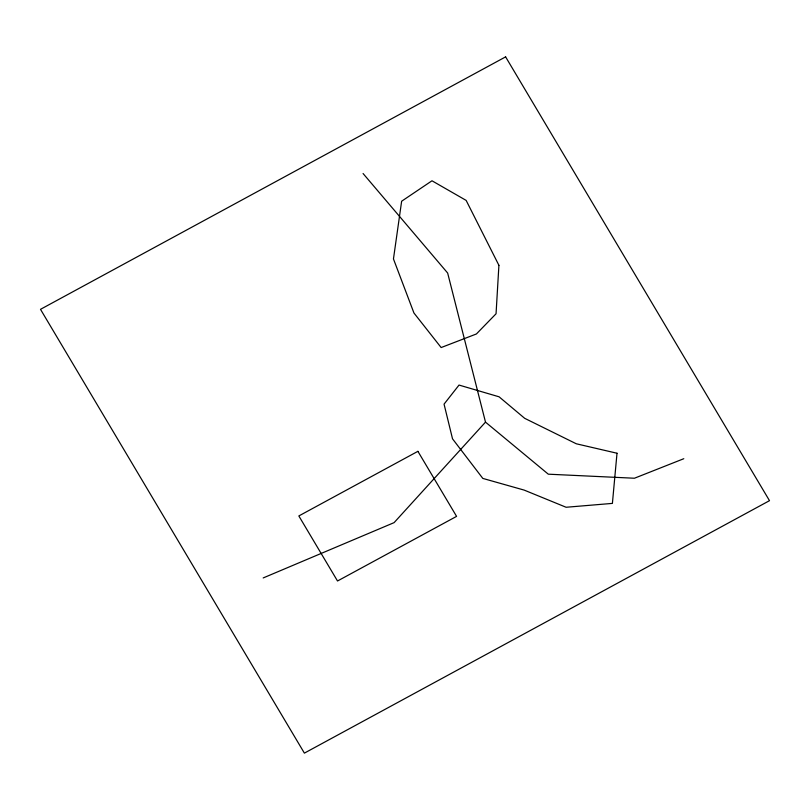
<?xml version="1.0" encoding="UTF-8"?>
<svg xmlns="http://www.w3.org/2000/svg" width="810" height="810" viewBox="0 0 810 810"><rect width="100%" height="100%" fill="white"/><g stroke="black" fill="none" stroke-linecap="round" stroke-linejoin="round"><path stroke-width="1.21" d="M363.072 173.512L447.647 273.021L485.504 422.132L394.116 522.622L263.179 577.945M683.792 458.713L634.433 478.234L548.309 474.184L485.504 422.132M498.909 265.315L496.054 313.774L476.401 333.973L441.146 347.551L413.95 313.014L393.457 258.937L401.638 201.224L431.983 180.782L466.145 200.404L498.909 265.315M617.007 453.235L612.4 503.395L566.109 507.262L524.181 490.101L482.811 478.416L452.527 438.828L444.052 404.139L459.027 385.064L499.082 396.809L524.698 418.325L576.285 443.779L617.007 453.235M505.612 56.872L40.5 309.329L304.388 753.128L769.5 500.671L505.612 56.872M417.899 451.332L298.839 515.95L337.517 580.993L456.577 516.375L417.899 451.332"/></g></svg>
